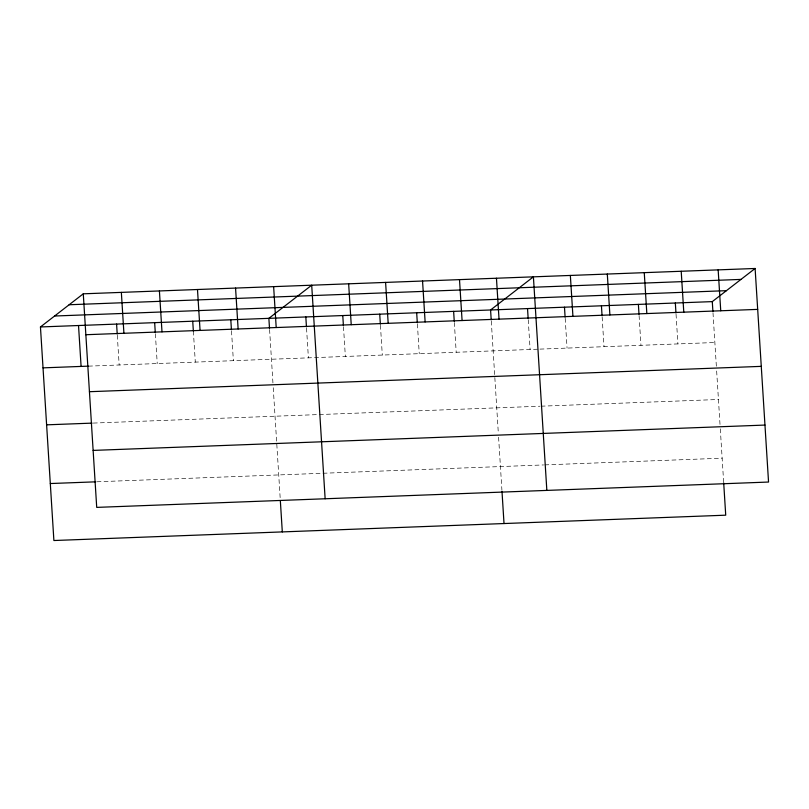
<?xml version="1.0" encoding="UTF-8"?>
<svg xmlns="http://www.w3.org/2000/svg" width="809" height="809" viewBox="0 0 809 809"><rect width="100%" height="100%" fill="white"/><g stroke="black" fill="none" stroke-linecap="round" stroke-linejoin="round"><path stroke-width="0.61" stroke-dasharray="4.04 3.03" d="M88.464 366.143L538.723 349.164M539.957 349.114L714.863 342.52M93.278 423.077L318.139 414.592M319.373 414.552L539.846 406.229M541.079 406.189L718.443 399.494M96.969 481.78L543.547 464.942M544.77 464.892L722.144 458.197M712.992 312.77L716.501 368.53M716.653 371.007L720.061 425.18M720.293 428.851L723.701 482.973M676.041 314.165L677.912 343.906M639.09 315.55L640.961 345.301M602.139 316.946L604.01 346.697M565.188 318.341L567.058 348.092M528.237 319.737L530.107 349.488M491.285 321.133L498.354 433.543M498.587 437.214L501.914 490.102M454.334 322.528L456.205 352.269M417.383 323.913L419.254 353.664M380.432 325.309L382.303 355.06M343.481 326.705L345.352 356.456M306.53 328.1L308.401 357.851M269.579 329.496L273.088 385.256M273.24 387.733L280.207 498.465M231.505 330.932L233.376 360.683M193.361 331.124L195.303 362.119M155.368 333.804L157.239 363.554M117.295 335.239L119.166 364.99"/><path stroke-width="1.21" d="M723.701 482.973L725.724 515.181L53.89 540.523L40.45 326.957L83.276 293.819L755.11 268.477L768.55 482.043L96.716 507.385L83.276 293.819M40.45 326.957L712.284 301.615L755.11 268.477M69.139 304.75L740.983 279.408M54.587 316.016L726.421 290.674M85.845 334.724L757.689 309.382M43.019 367.862L88.464 366.143M89.435 391.708L761.269 366.366M46.609 424.836L92.044 423.127M93.126 450.411L764.97 425.069M50.3 483.539L95.745 481.83M718.159 269.872L720.738 310.777M712.284 301.615L712.911 311.526M681.208 271.268L683.787 312.173M675.333 303.001L675.96 312.921M644.257 272.653L646.836 313.558M638.382 304.396L639.009 314.317M607.306 274.049L609.885 314.954M601.431 305.792L602.058 315.712M570.355 275.444L572.934 316.349M564.48 307.187L565.107 317.108M546.844 490.406L533.404 276.84L490.578 309.978L491.205 319.889M527.529 308.583L528.156 318.493M496.453 278.235L499.032 319.14M501.995 491.336L504.017 523.544M459.502 279.631L462.081 320.536M453.627 311.364L454.253 321.284M422.551 281.016L425.129 321.921M416.675 312.759L417.302 322.68M385.6 282.412L388.178 323.317M379.724 314.155L380.351 324.075M348.649 283.807L351.227 324.712M342.773 315.55L343.4 325.461M325.137 498.769L311.698 285.203L268.871 318.341L269.498 328.252M305.822 316.946L306.449 326.856M273.634 286.639L276.203 327.544M280.359 500.943L282.311 531.907M235.561 288.075L238.129 328.98M230.808 319.777L231.425 329.688M197.487 289.511L200.066 330.416M192.734 321.213L193.361 331.124M159.413 290.947L161.992 331.852M154.661 322.649L155.288 332.56M121.35 292.383L123.919 333.288M116.587 324.085L117.214 333.996M78.524 325.521L81.092 366.426"/></g></svg>
